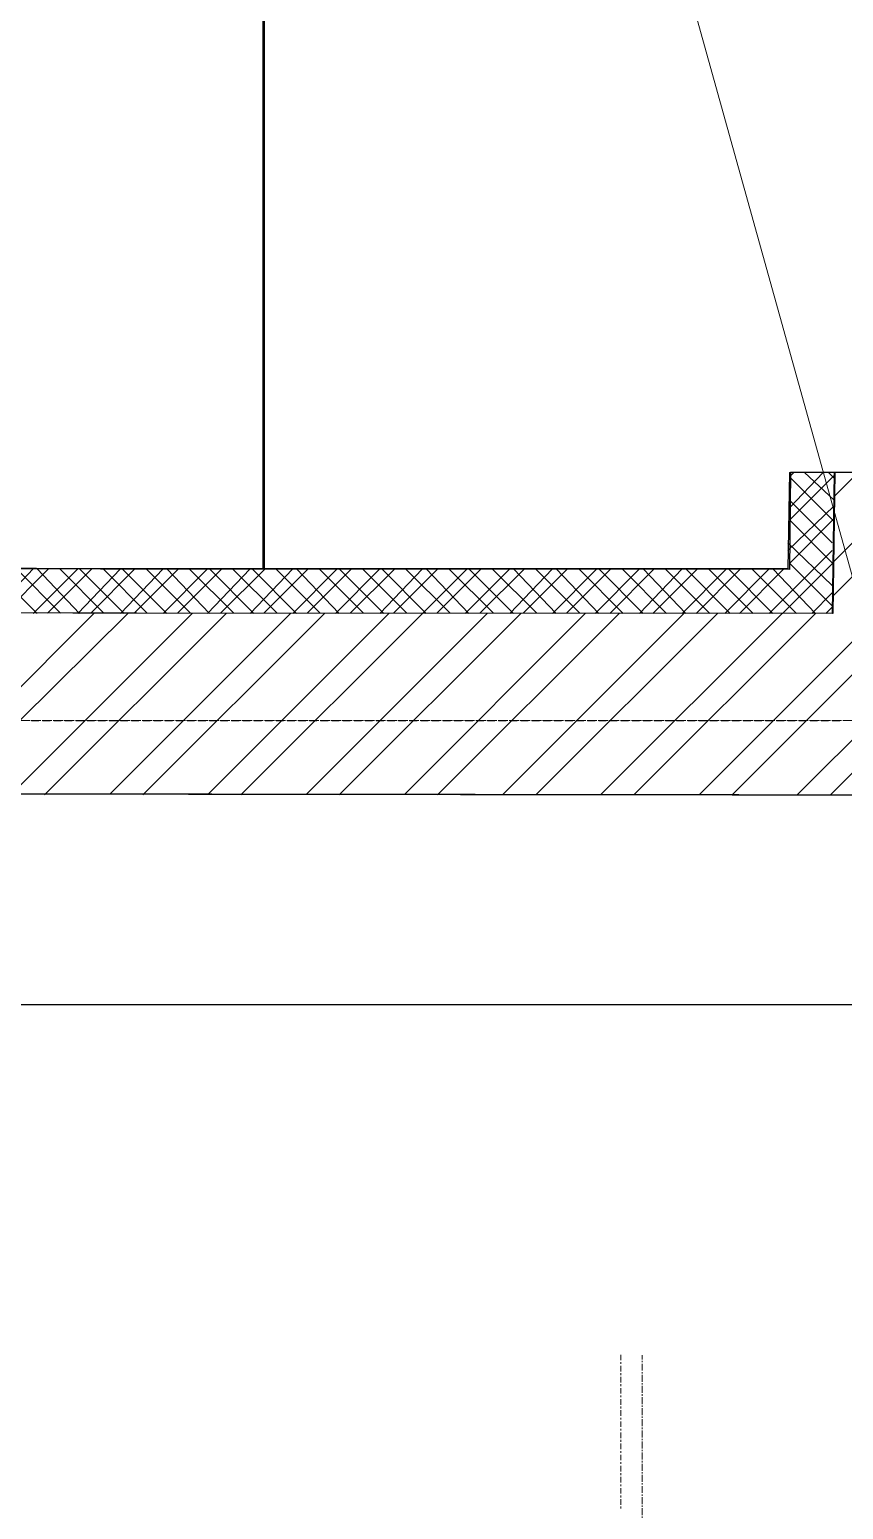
# Model space of a CAD drawing. Header units: millimetres. Extents: x -10178924 to 11692288, y -947381 to 58396.
# Drawn here: x 757004 to 758863, y -821242 to -817862 of the extents above; entities that cross this region are included whole.
import ezdxf

# ---------------------------------------------------------------- set-up
doc = ezdxf.new("R2010")
doc.units = ezdxf.units.MM
doc.linetypes.add('осевая', pattern=[50.8, 31.75, -6.35, 6.35, -6.35])
for name, color, linetype in [('PDF _PDF _Разрезы', 7, 'Continuous'), ('PDF _Лестницы _ крыльца.1', 7, 'Continuous'), ('PDF _Отделка СТЕН', 6, 'Continuous'), ('PDF _Размеры клад.', 7, 'Continuous'), ('PDF _Стены внутр.1', 7, 'Continuous'), ('Лестницы _ крыльца.1', 7, 'Continuous'), ('Стены внутр.1', 7, 'Continuous')]:
    doc.layers.add(name, color=color, linetype=linetype)
doc.layers.add('PDF _Размеры осевые', color=7, linetype='Continuous', true_color=0x5d6970)
doc.layers.add('PDF _штриховка', color=7, linetype='Continuous', true_color=0x95834a)
for name, color, linetype, lineweight in [('PDF _Разрезы', 7, 'Continuous', 9), ('PDF _Текст', 7, 'Continuous', 5), ('Отделка СТЕН', 6, 'Continuous', 13), ('Размеры клад.', 7, 'Continuous', 0), ('Размеры осевые', 153, 'Continuous', 9), ('ШТРИХОВКА', 252, 'Continuous', 15)]:
    doc.layers.add(name, color=color, linetype=linetype, lineweight=lineweight)

# ---------------------------------------------------------------- blocks, each defined once
blk = doc.blocks.new('A$C5282721b')
at = {"layer": 'Отделка СТЕН', "true_color": 0x000000, "transparency": 33554687}
h = blk.add_hatch(dxfattribs=at)
h.set_pattern_fill('ANSI37', color=18, scale=22, angle=-90)
h.set_pattern_definition([(315, (-17446.33, 108538.816), (49.39141, 49.39141), []), (45, (-17446.33, 108538.816), (-49.39141, 49.39141), [])])
h.paths.add_polyline_path([(26592.373, -32428.119), (25753.823, -32428.119), (17403.142, -32428.119), (17403.142, -38395.958), (26591.954, -38400.464), (26591.961, -38300.463), (17503.142, -38296.007), (17503.142, -32528.119), (25753.823, -32528.119), (26592.366, -32528.119)])
h.paths.add_polyline_path([(28638.33, -32428.119), (27792.557, -32428.119), (26592.373, -32428.119), (26592.366, -32528.119), (28638.33, -32528.119)])
h.paths.add_polyline_path([(36484.836, -38082.681), (36383.118, -38082.906), (36381.494, -38305.263), (26591.961, -38300.463), (26591.954, -38400.464), (36480.32, -38405.312)])
at = {"layer": 'ШТРИХОВКА', "ltscale": 100, "true_color": 0x000000, "transparency": 33554687}
h = blk.add_hatch(dxfattribs=at)
h.set_pattern_fill('ANSI31', color=18, scale=50)
h.set_pattern_definition([(45, (-79853.19, 25128.16), (-112.2532, 112.2532), [])])
edge = h.paths.add_edge_path()
edge.add_line((36498.921, -37009.188), (36898.882, -37014.787))
edge.add_line((36898.882, -37014.787), (36964.029, -32428.119))
edge.add_line((36964.029, -32428.119), (37032.722, -32428.119))
edge.add_line((37032.722, -32428.119), (37032.722, -30586.036))
edge.add_line((37032.722, -30586.036), (38904.657, -30586.036))
edge.add_line((38904.657, -30586.036), (38902.425, -30898.17))
edge.add_line((38902.425, -30898.17), (39152.455, -30898.17))
edge.add_line((39152.455, -30898.17), (39154.793, -30586.036))
edge.add_line((39154.793, -30586.036), (41035.118, -30586.036))
edge.add_line((41035.118, -30586.036), (41035.118, -30412.839))
edge.add_line((41035.118, -30412.839), (41035.118, -30026.036))
edge.add_line((41035.118, -30026.036), (36472.722, -30026.036))
edge.add_line((36472.722, -30026.036), (36472.722, -31868.119))
edge.add_line((36472.722, -31868.119), (30542.101, -31868.119))
edge.add_line((30542.101, -31868.119), (30542.101, -32424.051))
edge.add_line((30542.101, -32424.051), (36563.99, -32428.119))
edge.add_line((36563.99, -32428.119), (36498.921, -37066.477))
h.paths.add_polyline_path([(25192.811, -31868.119), (17563.142, -31868.119), (17563.142, -30066.63), (12841.199, -30066.63), (12841.199, -31868.119), (7024.898, -31868.119), (7024.898, -31969.641), (7024.898, -32428.119), (13001.199, -32428.119), (13001.199, -38443.071), (10379.676, -38473.857), (10379.676, -38873.885), (13001.199, -38843.098), (13401.199, -38838.401), (13401.199, -32428.119), (13401.199, -30626.63), (17003.142, -30626.63), (17003.142, -32428.119), (17003.142, -38795.762), (36871.442, -38820.294), (36872.104, -38529.718), (36884.044, -38081.988), (36484.836, -38082.681), (36480.32, -38405.312), (17403.142, -38395.958), (17403.142, -32428.119), (25753.823, -32428.119), (25753.823, -31968.119)])
at = {"layer": 'PDF _Разрезы', "color": 18, "lineweight": 9, "true_color": 0x000000, "transparency": 33554687}
blk.add_lwpolyline([(-11856.305, -39299.259), (62616.964, -39299.259)], dxfattribs=at)
at = {"layer": 'Лестницы _ крыльца.1', "color": 18, "linetype": 'Continuous', "true_color": 0x000000, "transparency": 33554687}
blk.add_line((35181.494, -36204.675), (35181.494, -38304.675), dxfattribs=at)
at = {"layer": 'Размеры клад.', "color": 18, "true_color": 0x000000, "transparency": 33554687}
blk.add_line((36883.131, -38081.803), (36383.118, -38082.906), dxfattribs=at)
at = {"layer": 'Размеры осевые', "color": 251, "linetype": 'осевая', "ltscale": 0.5, "transparency": 33554687}
for p, q in [((-9750, -38650), (62308.109, -38650)), ((-9718.727, -38650), (61848.609, -38650)), ((-9718.727, -38650), (61848.609, -38650)), ((36044.826, -52200), (36044.826, -40100))]:
    blk.add_line(p, q, dxfattribs=at)
at = {"layer": 'Стены внутр.1', "color": 18, "linetype": 'Continuous', "true_color": 0x000000, "transparency": 33554687, "flags": 128}
for points in [[(36383.118, -38082.906), (36381.494, -38305.263)], [(36484.836, -38082.681), (36480.32, -38405.312)], [(36381.494, -38305.263), (17503.142, -38296.007)], [(36480.32, -38405.312), (17403.142, -38395.958)], [(17003.142, -38795.762), (36871.442, -38820.294)]]:
    blk.add_lwpolyline(points, dxfattribs=at)

msp = doc.modelspace()

# ---------------------------------------------------------------- linework, layer by layer
at = {"layer": 'PDF _PDF _Разрезы', "lineweight": 9}
msp.add_lwpolyline([(710500.9, -820088.8), (784971.2, -820088.8)], dxfattribs=at)
at = {"layer": 'PDF _Лестницы _ крыльца.1', "lineweight": 25}
msp.add_lwpolyline([(757537.8, -819093.8), (757537.8, -816994.2), (758862.8, -816994.2)], dxfattribs=at)
at = {"layer": 'PDF _Отделка СТЕН', "lineweight": 13}
for points in [[(758740.1, -818954.2), (758816.3, -818873.8)], [(758773.9, -818873.8), (758841.7, -818937.3)], [(758735.8, -819051.6), (758841.7, -818950)], [(758740.1, -818937.3), (758837.4, -819034.6)], [(758693.5, -819195.5), (758837.4, -819051.6)], [(758735.8, -819034.7), (758837.4, -819132)], [(756915.5, -819195.5), (757012.9, -819093.9)], [(756919.7, -819093.9), (757021.3, -819195.5)], [(757012.9, -819195.5), (757114.5, -819093.9)], [(757021.3, -819093.9), (757118.7, -819195.5)], [(757114.5, -819195.5), (757211.8, -819093.9)], [(757118.7, -819093.9), (757220.3, -819195.5)], [(757211.8, -819195.5), (757309.2, -819093.9)], [(757216.1, -819093.9), (757317.7, -819195.5)], [(757309.2, -819195.5), (757410.8, -819093.9)], [(757317.7, -819093.9), (757415, -819195.5)], [(757410.8, -819195.5), (757508.2, -819093.9)], [(757415, -819093.9), (757516.6, -819195.5)], [(757508.2, -819195.5), (757605.5, -819093.9)], [(757512.4, -819093.9), (757614, -819195.5)], [(757605.5, -819195.5), (757707.1, -819093.9)], [(757614, -819093.9), (757711.4, -819195.5)], [(757702.9, -819195.5), (757804.5, -819093.9)], [(757711.4, -819093.9), (757813, -819195.5)], [(757804.5, -819195.5), (757901.9, -819093.9)], [(757808.7, -819093.9), (757910.3, -819195.5)], [(757901.9, -819195.5), (758003.5, -819093.9)], [(757910.3, -819093.9), (758007.7, -819195.5)], [(757999.2, -819195.5), (758100.8, -819093.9)], [(758007.7, -819093.9), (758109.3, -819195.5)], [(758100.8, -819195.5), (758198.2, -819093.9)], [(758109.3, -819093.9), (758206.7, -819195.5)], [(758198.2, -819195.5), (758299.8, -819093.9)], [(758206.7, -819093.9), (758304, -819195.5)], [(758295.6, -819195.5), (758397.2, -819093.9)], [(758304, -819093.9), (758405.6, -819195.5)], [(758397.2, -819195.5), (758494.5, -819093.9)], [(758405.6, -819093.9), (758503, -819195.5)], [(758494.5, -819195.5), (758596.1, -819093.9)], [(758503, -819093.9), (758604.6, -819195.5)], [(758591.9, -819195.5), (758693.5, -819093.9)], [(758600.4, -819093.9), (758702, -819195.5)], [(758702, -819093.9), (758799.3, -819195.5)], [(758790.9, -819195.5), (758837.4, -819149)]]:
    msp.add_lwpolyline(points, dxfattribs=at)
at = {"layer": 'PDF _Размеры клад.', "lineweight": 0}
msp.add_lwpolyline([(759239.6, -818873.8), (758740.1, -818873.8)], dxfattribs=at)
at = {"layer": 'PDF _Размеры осевые', "lineweight": 9}
for points in [[(757004.4, -819441.1), (757004.4, -819441.1)], [(757008.6, -819441.1), (757025.6, -819441.1)], [(757029.8, -819441.1), (757029.8, -819441.1)], [(757034, -819441.1), (757051, -819441.1)], [(757055.2, -819441.1), (757055.2, -819441.1)], [(757059.4, -819441.1), (757076.4, -819441.1)], [(757080.6, -819441.1), (757080.6, -819441.1)], [(757084.8, -819441.1), (757101.8, -819441.1)], [(757106, -819441.1), (757106, -819441.1)], [(757110.2, -819441.1), (757127.2, -819441.1)], [(757131.4, -819441.1), (757131.4, -819441.1)], [(757135.6, -819441.1), (757152.6, -819441.1)], [(757156.8, -819441.1), (757156.8, -819441.1)], [(757161, -819441.1), (757178, -819441.1)], [(757182.2, -819441.1), (757182.2, -819441.1)], [(757186.4, -819441.1), (757203.4, -819441.1)], [(757207.6, -819441.1), (757207.6, -819441.1)], [(757211.8, -819441.1), (757228.8, -819441.1)], [(757233, -819441.1), (757233, -819441.1)], [(757237.2, -819441.1), (757254.2, -819441.1)], [(757258.4, -819441.1), (757258.4, -819441.1)], [(757262.6, -819441.1), (757279.6, -819441.1)], [(757283.8, -819441.1), (757283.8, -819441.1)], [(757288, -819441.1), (757305, -819441.1)], [(757309.2, -819441.1), (757309.2, -819441.1)], [(757313.4, -819441.1), (757330.4, -819441.1)], [(757334.6, -819441.1), (757334.6, -819441.1)], [(757338.8, -819441.1), (757355.8, -819441.1)], [(757360, -819441.1), (757360, -819441.1)], [(757364.2, -819441.1), (757381.2, -819441.1)], [(757385.4, -819441.1), (757385.4, -819441.1)], [(757389.6, -819441.1), (757406.6, -819441.1)], [(757410.8, -819441.1), (757410.8, -819441.1)], [(757415, -819441.1), (757432, -819441.1)], [(757436.2, -819441.1), (757436.2, -819441.1)], [(757440.4, -819441.1), (757457.4, -819441.1)], [(757461.6, -819441.1), (757461.6, -819441.1)], [(757465.8, -819441.1), (757482.8, -819441.1)], [(757487, -819441.1), (757487, -819441.1)], [(757491.2, -819441.1), (757508.2, -819441.1)], [(757512.4, -819441.1), (757512.4, -819441.1)], [(757516.6, -819441.1), (757533.6, -819441.1)], [(757537.8, -819441.1), (757537.8, -819441.1)], [(757542, -819441.1), (757559, -819441.1)], [(757563.2, -819441.1), (757563.2, -819441.1)], [(757567.4, -819441.1), (757584.4, -819441.1)], [(757588.6, -819441.1), (757588.6, -819441.1)], [(757592.8, -819441.1), (757609.8, -819441.1)], [(757614, -819441.1), (757614, -819441.1)], [(757618.2, -819441.1), (757635.2, -819441.1)], [(757639.4, -819441.1), (757639.4, -819441.1)], [(757643.6, -819441.1), (757660.6, -819441.1)], [(757664.8, -819441.1), (757664.8, -819441.1)], [(757669, -819441.1), (757686, -819441.1)], [(757690.2, -819441.1), (757690.2, -819441.1)], [(757694.4, -819441.1), (757711.4, -819441.1)], [(757715.6, -819441.1), (757715.6, -819441.1)], [(757719.8, -819441.1), (757736.8, -819441.1)], [(757741, -819441.1), (757741, -819441.1)], [(757745.2, -819441.1), (757762.2, -819441.1)], [(757766.4, -819441.1), (757766.4, -819441.1)], [(757770.6, -819441.1), (757787.6, -819441.1)], [(757791.8, -819441.1), (757791.8, -819441.1)], [(757796, -819441.1), (757813, -819441.1)], [(757817.2, -819441.1), (757817.2, -819441.1)], [(757821.4, -819441.1), (757838.4, -819441.1)], [(757842.6, -819441.1), (757842.6, -819441.1)], [(757846.8, -819441.1), (757863.8, -819441.1)], [(757868, -819441.1), (757868, -819441.1)], [(757872.2, -819441.1), (757889.2, -819441.1)], [(757893.4, -819441.1), (757893.4, -819441.1)], [(757897.6, -819441.1), (757914.6, -819441.1)], [(757918.8, -819441.1), (757918.8, -819441.1)], [(757923, -819441.1), (757940, -819441.1)], [(757944.2, -819441.1), (757944.2, -819441.1)], [(757948.4, -819441.1), (757965.4, -819441.1)], [(757969.6, -819441.1), (757969.6, -819441.1)], [(757973.8, -819441.1), (757990.8, -819441.1)], [(757995, -819441.1), (757995, -819441.1)], [(757999.2, -819441.1), (758016.2, -819441.1)], [(758020.4, -819441.1), (758020.4, -819441.1)], [(758024.6, -819441.1), (758041.6, -819441.1)], [(758045.8, -819441.1), (758045.8, -819441.1)], [(758050, -819441.1), (758067, -819441.1)], [(758071.2, -819441.1), (758071.2, -819441.1)], [(758075.4, -819441.1), (758092.4, -819441.1)], [(758096.6, -819441.1), (758096.6, -819441.1)], [(758100.8, -819441.1), (758117.8, -819441.1)], [(758122, -819441.1), (758122, -819441.1)], [(758126.2, -819441.1), (758143.2, -819441.1)], [(758147.4, -819441.1), (758147.4, -819441.1)], [(758151.6, -819441.1), (758168.6, -819441.1)], [(758172.8, -819441.1), (758172.8, -819441.1)], [(758177, -819441.1), (758194, -819441.1)], [(758198.2, -819441.1), (758198.2, -819441.1)], [(758202.4, -819441.1), (758219.4, -819441.1)], [(758223.6, -819441.1), (758223.6, -819441.1)], [(758227.8, -819441.1), (758244.8, -819441.1)], [(758249, -819441.1), (758249, -819441.1)], [(758253.2, -819441.1), (758270.2, -819441.1)], [(758274.4, -819441.1), (758274.4, -819441.1)], [(758278.6, -819441.1), (758295.6, -819441.1)], [(758299.8, -819441.1), (758299.8, -819441.1)], [(758304, -819441.1), (758321, -819441.1)], [(758325.2, -819441.1), (758325.2, -819441.1)], [(758329.4, -819441.1), (758346.4, -819441.1)], [(758350.6, -819441.1), (758350.6, -819441.1)], [(758354.8, -819441.1), (758371.8, -819441.1)], [(758376, -819441.1), (758376, -819441.1)], [(758380.2, -819441.1), (758397.2, -819441.1)], [(758401.4, -819441.1), (758401.4, -819441.1)], [(758405.6, -819441.1), (758422.6, -819441.1)], [(758426.8, -819441.1), (758426.8, -819441.1)], [(758431, -819441.1), (758448, -819441.1)], [(758452.2, -819441.1), (758452.2, -819441.1)], [(758456.4, -819441.1), (758473.4, -819441.1)], [(758477.6, -819441.1), (758477.6, -819441.1)], [(758481.8, -819441.1), (758498.8, -819441.1)], [(758503, -819441.1), (758503, -819441.1)], [(758507.2, -819441.1), (758524.2, -819441.1)], [(758528.4, -819441.1), (758528.4, -819441.1)], [(758532.6, -819441.1), (758549.6, -819441.1)], [(758553.8, -819441.1), (758553.8, -819441.1)], [(758558, -819441.1), (758575, -819441.1)], [(758579.2, -819441.1), (758579.2, -819441.1)], [(758583.4, -819441.1), (758600.4, -819441.1)], [(758604.6, -819441.1), (758604.6, -819441.1)], [(758608.8, -819441.1), (758625.8, -819441.1)], [(758630, -819441.1), (758630, -819441.1)], [(758634.2, -819441.1), (758651.2, -819441.1)], [(758655.4, -819441.1), (758655.4, -819441.1)], [(758659.6, -819441.1), (758676.6, -819441.1)], [(758680.8, -819441.1), (758680.8, -819441.1)], [(758685, -819441.1), (758702, -819441.1)], [(758706.2, -819441.1), (758706.2, -819441.1)], [(758710.4, -819441.1), (758727.4, -819441.1)], [(758731.6, -819441.1), (758731.6, -819441.1)], [(758735.8, -819441.1), (758752.8, -819441.1)], [(758757, -819441.1), (758757, -819441.1)], [(758761.2, -819441.1), (758778.2, -819441.1)], [(758782.4, -819441.1), (758782.4, -819441.1)], [(758786.6, -819441.1), (758803.6, -819441.1)], [(758807.8, -819441.1), (758807.8, -819441.1)], [(758812, -819441.1), (758829, -819441.1)], [(758833.2, -819441.1), (758833.2, -819441.1)], [(758837.4, -819441.1), (758854.4, -819441.1)], [(758858.6, -819441.1), (758858.6, -819441.1)], [(758354.8, -820901.6), (758354.8, -820888.9)], [(758354.8, -820910), (758354.8, -820905.8)], [(758354.8, -820927), (758354.8, -820914.3)], [(758354.8, -820935.4), (758354.8, -820931.2)], [(758354.8, -820952.4), (758354.8, -820939.7)], [(758354.8, -820960.8), (758354.8, -820956.6)], [(758354.8, -820977.8), (758354.8, -820965.1)], [(758354.8, -820986.2), (758354.8, -820982)], [(758354.8, -821003.2), (758354.8, -820990.5)], [(758354.8, -821011.6), (758354.8, -821007.4)], [(758354.8, -821028.6), (758354.8, -821015.9)], [(758354.8, -821037), (758354.8, -821032.8)], [(758354.8, -821054), (758354.8, -821041.3)], [(758354.8, -821062.4), (758354.8, -821058.2)], [(758354.8, -821079.4), (758354.8, -821066.7)], [(758354.8, -821087.8), (758354.8, -821083.6)], [(758354.8, -821104.8), (758354.8, -821092.1)], [(758354.8, -821113.2), (758354.8, -821109)], [(758354.8, -821130.2), (758354.8, -821117.5)], [(758354.8, -821138.6), (758354.8, -821134.4)], [(758354.8, -821155.6), (758354.8, -821142.9)], [(758354.8, -821164), (758354.8, -821159.8)], [(758354.8, -821181), (758354.8, -821168.3)], [(758354.8, -821189.4), (758354.8, -821185.2)], [(758354.8, -821206.4), (758354.8, -821193.7)], [(758354.8, -821214.8), (758354.8, -821210.6)], [(758354.8, -821231.8), (758354.8, -821219.1)], [(758354.8, -821240.2), (758354.8, -821236)]]:
    msp.add_lwpolyline(points, dxfattribs=at)
at = {"layer": 'PDF _Стены внутр.1', "lineweight": 25}
for points in [[(758740.1, -818873.8), (758735.8, -819093.9)], [(758841.7, -818873.8), (758837.4, -819195.5)], [(758735.8, -819093.9), (739860, -819085.5)], [(758837.4, -819195.5), (739758.4, -819187.1)], [(739359.7, -819585), (759226.1, -819610.4), (759226.1, -819322.5)]]:
    msp.add_lwpolyline(points, dxfattribs=at)
at = {"layer": 'PDF _Текст'}
msp.add_lwpolyline([(758884, -819115.1), (757702.9, -814873.4), (757601.4, -814873.4), (755353.5, -814873.4)], dxfattribs=at)
at = {"layer": 'PDF _штриховка', "color": 251, "lineweight": 5, "true_color": 0x636466}
for points in [[(758837.4, -819157.4), (759121.1, -818873.8)], [(758841.7, -818928.8), (758896.7, -818873.8)], [(758608.8, -819610.4), (759235.4, -818983.9)], [(756813.9, -819606.2), (757228.7, -819195.5)], [(757038.3, -819610.4), (757453.1, -819195.5)], [(757262.6, -819610.4), (757677.5, -819195.5)], [(757487, -819610.4), (757901.9, -819195.5)], [(757711.4, -819610.4), (758126.2, -819195.5)], [(757935.7, -819610.4), (758350.6, -819195.5)], [(758160.1, -819610.4), (758575, -819195.5)], [(758384.5, -819610.4), (758799.3, -819195.5)], [(758833.2, -819610.4), (759231.1, -819212.5)]]:
    msp.add_lwpolyline(points, dxfattribs=at)

# ---------------------------------------------------------------- block references
msp.add_blockref('A$C5282721b', (722358.6, -780790.4))

doc.saveas('drawing.dxf')
